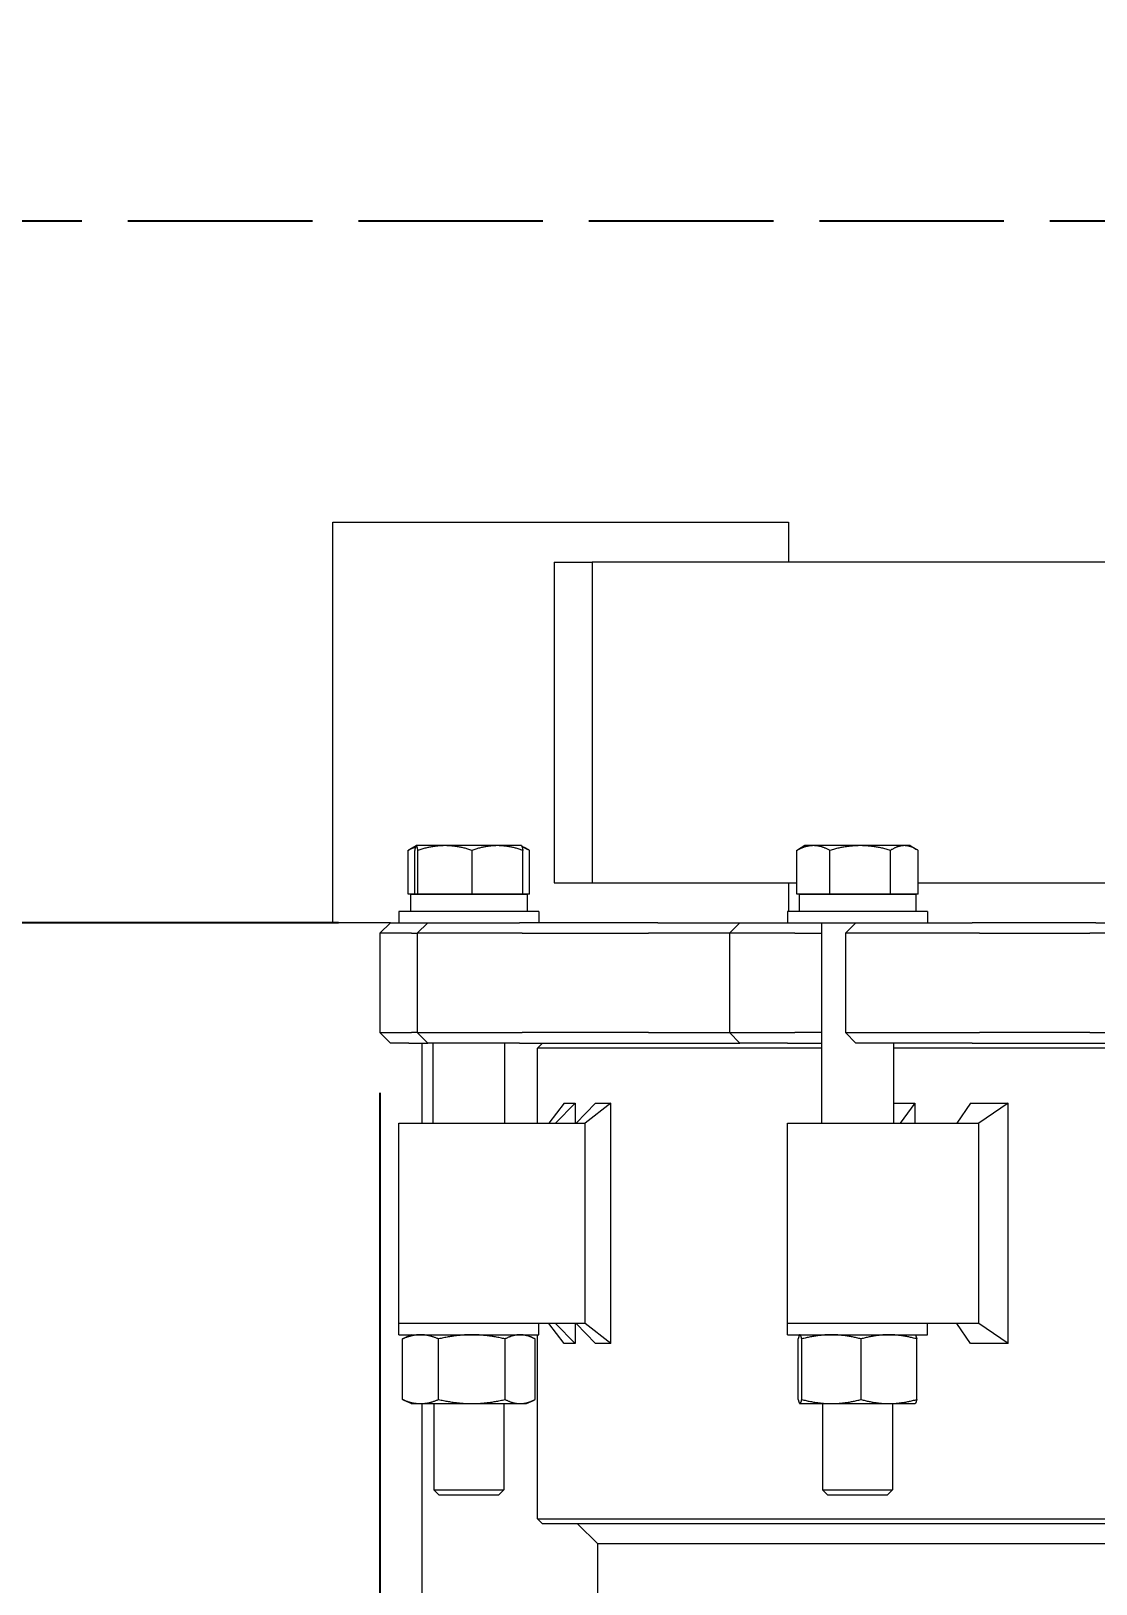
# Model space of a CAD drawing. Header units: inches. Extents: x 15 to 402, y 6 to 261.
# Drawn here: x 55.97 to 69.26, y 113.76 to 133.14 of the extents above; entities that cross this region are included whole.
import ezdxf

# ---------------------------------------------------------------- set-up
doc = ezdxf.new("R2010")
doc.units = ezdxf.units.IN
doc.header["$LTSCALE"] = 12
doc.header["$MEASUREMENT"] = 0
doc.linetypes.add('DASHED_SPACE', pattern=[0.2067, 0.1654, -0.0413])
for name, color, linetype, lineweight in [('Dimension (ANSI)', 7, 'Continuous', 25), ('Sketch Geometry (ANSI)', 7, 'Continuous', 25), ('Symbol (ANSI)', 7, 'Continuous', 25), ('Visible (ANSI)', 7, 'Continuous', 50)]:
    doc.layers.add(name, color=color, linetype=linetype, lineweight=lineweight)
doc.styles.add('MEMCOR Medium', font='arial.ttf')
doc.dimstyles.new('Default (ANSI)', dxfattribs={"dimscale": 12, "dimtxt": 0.15, "dimasz": 0.098425, "dimexe": 0.125, "dimexo": 0.0625, "dimgap": 0.031496, "dimtad": 0, "dimtih": 1, "dimtoh": 1, "dimdec": 4, "dimrnd": 1e-08, "dimzin": 3, "dimdsep": 46, "dimlunit": 5, "dimtxsty": 'MEMCOR Medium', "dimcen": 0.09, "dimdle": 0.393701, "dimclrd": 256, "dimclre": 256, "dimclrt": 256, "dimadec": 0, "dimazin": 1, "dimtfac": 0.8, "dimtofl": 0, "dimtmove": 0, "dimatfit": 3, "dimfxl": 1, "dimfrac": 1, "dimtolj": 1, "dimtzin": 4, "dimlwd": -1, "dimlwe": -1, "dimarcsym": 0})
doc.dimstyles.new('Default (ANSI)$7', dxfattribs={"dimscale": 12, "dimtxt": 0.15, "dimasz": 0.098425, "dimexe": 0.125, "dimexo": 0.0625, "dimgap": 0.031496, "dimtad": 0, "dimtih": 1, "dimtoh": 1, "dimdec": 4, "dimrnd": 1e-08, "dimzin": 3, "dimdsep": 46, "dimlunit": 5, "dimtxsty": 'MEMCOR Medium', "dimcen": 0.09, "dimdle": 0.393701, "dimclrd": 256, "dimclre": 256, "dimclrt": 256, "dimadec": 0, "dimazin": 1, "dimtfac": 0.8, "dimtofl": 0, "dimtmove": 0, "dimatfit": 3, "dimfxl": 1, "dimfrac": 1, "dimtolj": 1, "dimtzin": 4, "dimlwd": -1, "dimlwe": -1, "dimarcsym": 0})
doc.dimstyles.new('Default (ANSI)-01', dxfattribs={"dimscale": 12, "dimtxt": 0.15, "dimasz": 0.098425, "dimexe": 0.125, "dimexo": 0.0625, "dimgap": 0.031496, "dimtad": 0, "dimtih": 1, "dimtoh": 1, "dimdec": 4, "dimrnd": 1e-08, "dimzin": 3, "dimdsep": 46, "dimlunit": 5, "dimtxsty": 'MEMCOR Medium', "dimcen": 0.09, "dimdle": 0.393701, "dimclrd": 256, "dimclre": 256, "dimclrt": 256, "dimadec": 0, "dimazin": 1, "dimtfac": 0.8, "dimtofl": 0, "dimtmove": 0, "dimatfit": 3, "dimfxl": 1, "dimfrac": 1, "dimtolj": 1, "dimtzin": 4, "dimlwd": -1, "dimlwe": -1, "dimarcsym": 0})

# ---------------------------------------------------------------- blocks, each defined once
blk = doc.blocks.new('*D19')
at = {"layer": 'Defpoints', "color": 0, "transparency": 16777216}
for p in [(60.32, 120.644), (98.757, 120.644), (98.757, 109.975)]:
    blk.add_point(p, dxfattribs=at)
at = {"layer": 'Dimension (ANSI)', "transparency": 16777216}
for p, q in [((60.32, 119.894), (60.32, 108.475)), ((98.757, 119.894), (98.757, 108.475)), ((61.502, 109.975), (97.576, 109.975)), ((98.757, 109.975), (102.547, 109.975))]:
    blk.add_line(p, q, dxfattribs=at)
for points in [[(61.502, 110.172), (61.502, 109.778), (60.32, 109.975)], [(97.576, 110.172), (97.576, 109.778), (98.757, 109.975)]]:
    blk.add_solid(points, dxfattribs=at)
at = {"layer": 'Dimension (ANSI)', "transparency": 16777216, "char_height": 1.8, "attachment_point": 5, "style": 'MEMCOR Medium'}
for s, insert in [('\\A1; 38{\\H0.8x;\\S7#16;} in', (109.047, 111.815)), ('\\A1;[976.3 mm]', (109.047, 108.444))]:
    blk.add_mtext(s, dxfattribs=dict(at, insert=insert))
blk = doc.blocks.new('*D21')
at = {"layer": 'Defpoints', "color": 0, "transparency": 16777216}
for p in [(60.555, 122.014), (36.878, 40.014), (59.275, 40.014)]:
    blk.add_point(p, dxfattribs=at)
at = {"layer": 'Dimension (ANSI)', "transparency": 16777216}
for p, q in [((59.805, 122.014), (35.378, 122.014)), ((36.878, 120.833), (36.878, 91.341)), ((36.878, 41.195), (36.878, 85.684)), ((58.525, 40.014), (35.378, 40.014))]:
    blk.add_line(p, q, dxfattribs=at)
for points in [[(36.681, 120.833), (37.075, 120.833), (36.878, 122.014)], [(36.681, 41.195), (37.075, 41.195), (36.878, 40.014)]]:
    blk.add_solid(points, dxfattribs=at)
at = {"layer": 'Dimension (ANSI)', "transparency": 16777216, "char_height": 1.8, "attachment_point": 5, "style": 'MEMCOR Medium'}
for s, insert in [('\\A1; 82 in', (36.878, 89.809)), ('\\A1;[2082.8 mm]', (36.878, 86.981))]:
    blk.add_mtext(s, dxfattribs=dict(at, insert=insert))
blk = doc.blocks.new('*D22')
at = {"layer": 'Defpoints', "color": 0, "transparency": 16777216}
for p in [(34.385, 146.769), (34.385, 130.769), (42.48, 130.769)]:
    blk.add_point(p, dxfattribs=at)
at = {"layer": 'Dimension (ANSI)', "transparency": 16777216}
for p, q in [((42.48, 145.588), (42.48, 141.582)), ((42.48, 131.95), (42.48, 135.956))]:
    blk.add_line(p, q, dxfattribs=at)
for points in [[(42.283, 145.588), (42.677, 145.588), (42.48, 146.769)], [(42.283, 131.95), (42.677, 131.95), (42.48, 130.769)]]:
    blk.add_solid(points, dxfattribs=at)
at = {"layer": 'Dimension (ANSI)', "transparency": 16777216, "insert": (42.48, 138.769), "char_height": 1.8, "attachment_point": 5, "style": 'MEMCOR Medium'}
blk.add_mtext('\\A1;\\fArial|b0|i0;\\H1.8000;16 in [406.4 mm]\\P\\fArial|b0|i0;\\H1.8000; MIN. FOR TANK HEAD REMOVAL', dxfattribs=at)
blk = doc.blocks.new('*D30')
at = {"layer": 'Defpoints', "color": 0, "transparency": 16777216}
for p in [(26.437, 130.769), (26.204, 40.014), (59.275, 40.014)]:
    blk.add_point(p, dxfattribs=at)
at = {"layer": 'Dimension (ANSI)', "transparency": 16777216}
for p, q in [((26.204, 129.588), (26.204, 103.754)), ((26.204, 41.195), (26.204, 96.993)), ((58.525, 40.014), (24.704, 40.014))]:
    blk.add_line(p, q, dxfattribs=at)
for points in [[(26.007, 129.588), (26.401, 129.588), (26.204, 130.769)], [(26.007, 41.195), (26.401, 41.195), (26.204, 40.014)]]:
    blk.add_solid(points, dxfattribs=at)
at = {"layer": 'Dimension (ANSI)', "transparency": 16777216, "char_height": 1.8, "attachment_point": 5, "style": 'MEMCOR Medium'}
for s, insert in [('\\A1; 90{\\H0.8x;\\S3#4;} in', (26.204, 102.222)), ('\\A1;[2305.2 mm]', (26.204, 98.842))]:
    blk.add_mtext(s, dxfattribs=dict(at, insert=insert))

msp = doc.modelspace()

# ---------------------------------------------------------------- linework, layer by layer
at = {"layer": 'Sketch Geometry (ANSI)', "linetype": 'DASHED_SPACE', "ltscale": 1.159922}
msp.add_line((102.633621, 130.769122), (22.075628, 130.769122), dxfattribs=at)
at = {"layer": 'Visible (ANSI)', "linetype": 'Continuous', "lineweight": 18}
for p, q in [((59.732973, 127.014122), (59.759262, 127.014122)), ((59.732973, 122.014122), (59.732973, 127.014122)), ((59.759262, 127.014122), (60.545292, 127.014122)), ((60.545292, 127.014122), (61.612493, 127.014122)), ((61.612493, 127.014122), (64.755701, 127.014122)), ((64.755701, 127.014122), (65.422211, 127.014122)), ((65.422211, 127.014122), (65.422211, 126.514122)), ((62.496173, 126.514122), (62.969721, 126.514122)), ((62.496173, 126.514122), (62.496173, 122.514122)), ((71.385701, 126.514122), (62.969721, 126.514122)), ((62.969721, 126.514122), (62.969721, 122.514122)), ((60.673261, 122.373751), (60.673261, 122.919159)), ((60.772754, 122.977217), (60.693695, 122.931572)), ((60.754515, 122.373751), (60.754515, 122.919159)), ((60.773679, 122.977751), (60.772754, 122.977217)), ((60.774602, 122.977751), (60.773679, 122.977751)), ((61.132271, 122.977751), (60.774602, 122.977751)), ((60.794689, 122.373751), (60.794689, 122.919159)), ((61.787347, 122.977751), (61.132271, 122.977751)), ((61.469852, 122.373751), (61.469852, 122.919159)), ((62.085679, 122.977751), (61.787347, 122.977751)), ((62.085679, 122.977751), (62.086603, 122.977217)), ((62.086603, 122.977217), (62.165662, 122.931572)), ((62.104842, 122.373751), (62.104842, 122.919159)), ((62.186096, 122.373751), (62.186096, 122.919159)), ((65.525591, 122.373751), (65.525591, 122.919159)), ((65.626009, 122.977751), (65.546025, 122.931572)), ((65.732091, 122.977751), (65.626009, 122.977751)), ((66.3168, 122.977751), (65.732091, 122.977751)), ((65.938592, 122.373751), (65.938592, 122.919159)), ((66.866718, 122.977751), (66.3168, 122.977751)), ((66.695009, 122.373751), (66.695009, 122.919159)), ((66.938009, 122.977751), (66.866718, 122.977751)), ((66.938009, 122.977751), (67.017992, 122.931572)), ((67.038426, 122.373751), (67.038426, 122.919159)), ((62.496173, 122.514122), (62.969721, 122.514122)), ((62.969721, 122.514122), (65.525591, 122.514122)), ((65.422211, 122.514122), (65.422211, 122.154747)), ((67.038426, 122.514122), (70.971156, 122.514122)), ((60.754515, 122.373751), (60.673261, 122.373751)), ((60.700179, 122.373747), (62.159179, 122.373747)), ((60.700179, 122.373747), (60.700179, 122.154747)), ((60.774602, 122.373751), (60.754515, 122.373751)), ((60.773679, 122.373751), (60.773679, 122.373747)), ((60.794689, 122.373751), (60.774602, 122.373751)), ((61.132271, 122.373751), (60.794689, 122.373751)), ((61.469852, 122.373751), (61.132271, 122.373751)), ((61.787347, 122.373751), (61.469852, 122.373751)), ((62.104842, 122.373751), (61.787347, 122.373751)), ((62.085679, 122.373751), (62.085679, 122.373747)), ((62.186096, 122.373751), (62.104842, 122.373751)), ((62.159179, 122.373747), (62.159179, 122.154747)), ((65.732091, 122.373751), (65.525591, 122.373751)), ((65.552509, 122.373747), (67.011509, 122.373747)), ((65.552509, 122.373747), (65.552509, 122.154747)), ((65.626009, 122.373751), (65.626009, 122.373747)), ((65.938592, 122.373751), (65.732091, 122.373751)), ((66.3168, 122.373751), (65.938592, 122.373751)), ((66.695009, 122.373751), (66.3168, 122.373751)), ((66.866718, 122.373751), (66.695009, 122.373751)), ((67.038426, 122.373751), (66.866718, 122.373751)), ((66.938009, 122.373751), (66.938009, 122.373747)), ((67.011509, 122.373747), (67.011509, 122.154747)), ((62.304679, 122.154747), (60.554679, 122.154747)), ((60.554679, 122.154747), (60.554679, 122.014122)), ((62.304679, 122.154747), (62.304679, 122.014122)), ((67.157009, 122.154747), (65.407009, 122.154747)), ((65.407009, 122.154747), (65.407009, 122.014122)), ((67.157009, 122.154747), (67.157009, 122.014122)), ((59.759262, 122.014122), (59.732973, 122.014122)), ((60.45042, 122.014122), (59.759262, 122.014122)), ((60.45042, 122.014122), (60.32042, 121.884122)), ((60.45042, 122.014122), (60.469184, 122.014122)), ((60.469184, 122.014122), (60.531728, 122.014122)), ((60.531728, 122.014122), (60.554679, 122.014122)), ((60.554679, 122.014122), (60.916983, 122.014122)), ((60.916983, 122.014122), (60.786983, 121.884122)), ((60.916983, 122.014122), (60.922361, 122.014122)), ((60.922361, 122.014122), (61.011009, 122.014122)), ((61.011009, 122.014122), (62.063231, 122.014122)), ((63.048539, 122.014122), (62.063231, 122.014122)), ((63.791097, 122.014122), (63.048539, 122.014122)), ((63.791097, 122.014122), (64.814388, 122.014122)), ((64.814388, 122.014122), (64.684388, 121.884122)), ((64.814388, 122.014122), (65.037054, 122.014122)), ((65.037054, 122.014122), (65.234029, 122.014122)), ((65.234029, 122.014122), (65.406957, 122.014122)), ((65.407009, 122.014122), (65.406957, 122.014122)), ((65.407009, 122.014122), (66.262764, 122.014122)), ((65.834509, 122.014122), (65.834509, 119.514122)), ((66.262764, 122.014122), (66.132764, 121.884122)), ((66.262764, 122.014122), (66.301261, 122.014122)), ((66.301261, 122.014122), (66.517345, 122.014122)), ((66.517345, 122.014122), (67.713784, 122.014122)), ((68.43508, 122.014122), (67.713784, 122.014122)), ((69.258851, 122.014122), (68.43508, 122.014122)), ((69.258851, 122.014122), (72.822903, 122.014122)), ((60.341988, 121.884122), (60.32042, 121.884122)), ((60.32042, 121.884122), (60.32042, 120.644122)), ((60.404949, 121.884122), (60.341988, 121.884122)), ((60.713459, 121.884122), (60.404949, 121.884122)), ((60.713459, 121.884122), (60.786983, 121.884122)), ((60.798188, 121.884122), (60.786983, 121.884122)), ((60.786983, 121.884122), (60.786983, 120.644122)), ((60.887427, 121.884122), (60.798188, 121.884122)), ((62.096877, 121.884122), (60.887427, 121.884122)), ((62.096877, 121.884122), (63.082185, 121.884122)), ((63.082185, 121.884122), (63.671517, 121.884122)), ((64.684388, 121.884122), (63.671517, 121.884122)), ((64.940326, 121.884122), (64.684388, 121.884122)), ((64.684388, 121.884122), (64.684388, 120.644122)), ((65.138615, 121.884122), (64.940326, 121.884122)), ((65.498881, 121.884122), (65.138615, 121.884122)), ((65.498881, 121.884122), (65.834509, 121.884122)), ((66.212965, 121.884122), (66.132764, 121.884122)), ((66.132764, 121.884122), (66.132764, 120.644122)), ((66.430491, 121.884122), (66.212965, 121.884122)), ((67.805708, 121.884122), (66.430491, 121.884122)), ((67.805708, 121.884122), (68.527004, 121.884122)), ((68.527004, 121.884122), (69.18079, 121.884122)), ((72.76064, 121.884122), (69.18079, 121.884122)), ((60.32042, 120.644122), (60.341988, 120.644122)), ((60.45042, 120.514122), (60.32042, 120.644122)), ((60.341988, 120.644122), (60.404949, 120.644122)), ((60.404949, 120.644122), (60.713459, 120.644122)), ((60.786983, 120.644122), (60.713459, 120.644122)), ((60.786983, 120.644122), (60.798188, 120.644122)), ((60.916983, 120.514122), (60.786983, 120.644122)), ((60.798188, 120.644122), (60.887427, 120.644122)), ((60.887427, 120.644122), (62.096877, 120.644122)), ((63.082185, 120.644122), (62.096877, 120.644122)), ((63.671517, 120.644122), (63.082185, 120.644122)), ((63.671517, 120.644122), (64.684388, 120.644122)), ((64.684388, 120.644122), (64.940326, 120.644122)), ((64.814388, 120.514122), (64.684388, 120.644122)), ((64.940326, 120.644122), (65.138615, 120.644122)), ((65.138615, 120.644122), (65.498881, 120.644122)), ((65.834509, 120.644122), (65.498881, 120.644122)), ((66.132764, 120.644122), (66.212965, 120.644122)), ((66.262764, 120.514122), (66.132764, 120.644122)), ((66.212965, 120.644122), (66.430491, 120.644122)), ((66.430491, 120.644122), (67.805708, 120.644122)), ((68.527004, 120.644122), (67.805708, 120.644122)), ((69.18079, 120.644122), (68.527004, 120.644122)), ((69.18079, 120.644122), (72.76064, 120.644122)), ((60.469184, 120.514122), (60.45042, 120.514122)), ((60.531728, 120.514122), (60.469184, 120.514122)), ((60.679813, 120.514122), (60.531728, 120.514122)), ((60.679813, 120.514122), (60.916983, 120.514122)), ((60.842592, 120.514122), (60.842592, 119.514122)), ((60.922361, 120.514122), (60.916983, 120.514122)), ((61.011009, 120.514122), (60.922361, 120.514122)), ((60.982179, 120.514122), (60.982179, 119.514122)), ((62.063231, 120.514122), (61.011009, 120.514122)), ((61.877179, 120.514122), (61.877179, 119.514122)), ((62.063231, 120.514122), (63.048539, 120.514122)), ((62.351109, 120.514122), (62.288609, 120.451622)), ((65.834509, 120.451622), (62.288609, 120.451622)), ((62.288609, 119.514122), (62.288609, 120.451622)), ((63.048539, 120.514122), (63.621225, 120.514122)), ((63.621225, 120.514122), (64.814388, 120.514122)), ((65.037054, 120.514122), (64.814388, 120.514122)), ((65.234029, 120.514122), (65.037054, 120.514122)), ((65.406957, 120.514122), (65.234029, 120.514122)), ((65.406957, 120.514122), (65.834509, 120.514122)), ((66.301261, 120.514122), (66.262764, 120.514122)), ((66.517345, 120.514122), (66.301261, 120.514122)), ((67.713784, 120.514122), (66.517345, 120.514122)), ((66.729509, 120.514122), (66.729509, 119.514122)), ((74.238991, 120.451622), (66.729509, 120.451622)), ((67.713784, 120.514122), (68.43508, 120.514122)), ((68.43508, 120.514122), (68.995984, 120.514122)), ((68.995984, 120.514122), (72.89064, 120.514122)), ((62.620749, 119.763854), (62.429786, 119.514122)), ((62.755636, 119.763854), (62.512601, 119.514122)), ((62.620749, 119.763854), (62.755636, 119.763854)), ((62.755636, 119.763854), (62.755636, 119.514122)), ((63.010761, 119.763854), (62.77142, 119.514122)), ((63.202954, 119.763854), (62.882719, 119.514122)), ((63.010761, 119.763854), (63.202954, 119.763854)), ((63.202954, 116.764389), (63.202954, 119.763854)), ((66.729509, 119.763854), (66.997553, 119.763854)), ((66.997553, 119.763854), (66.815944, 119.514122)), ((66.997553, 119.763854), (66.997553, 119.514122)), ((67.694566, 119.763854), (67.523051, 119.514122)), ((67.694566, 119.763854), (68.162341, 119.763854)), ((68.162341, 119.763854), (67.798642, 119.514122)), ((68.162341, 116.764389), (68.162341, 119.763854)), ((60.554679, 119.514122), (61.656145, 119.514122)), ((60.554679, 117.014122), (60.554679, 119.514122)), ((61.656145, 119.514122), (62.882719, 119.514122)), ((62.882719, 117.014122), (62.882719, 119.514122)), ((65.407009, 119.514122), (66.900727, 119.514122)), ((65.407009, 117.014122), (65.407009, 119.514122)), ((66.900727, 119.514122), (67.798642, 119.514122)), ((67.798642, 117.014122), (67.798642, 119.514122)), ((61.656145, 117.014122), (60.554679, 117.014122)), ((61.656145, 117.014122), (60.554679, 117.014122)), ((60.554679, 116.873497), (60.554679, 117.014122)), ((60.554679, 116.873497), (62.304679, 116.873497)), ((60.710679, 116.873497), (60.623014, 116.832618)), ((62.882719, 117.014122), (61.656145, 117.014122)), ((62.148679, 116.873497), (62.236343, 116.832618)), ((62.288609, 114.576622), (62.288609, 116.873497)), ((62.304679, 116.873497), (62.304679, 117.014122)), ((62.620749, 116.764389), (62.429786, 117.014122)), ((62.755636, 116.764389), (62.512601, 117.014122)), ((62.755636, 117.014122), (62.755636, 116.764389)), ((63.010761, 116.764389), (62.77142, 117.014122)), ((63.202954, 116.764389), (62.882719, 117.014122)), ((66.900727, 117.014122), (65.407009, 117.014122)), ((66.900727, 117.014122), (65.407009, 117.014122)), ((65.407009, 116.873497), (65.407009, 117.014122)), ((65.407009, 116.873497), (67.157009, 116.873497)), ((65.563009, 116.873497), (65.561995, 116.873024)), ((67.798642, 117.014122), (66.900727, 117.014122)), ((67.001009, 116.873497), (67.002022, 116.873024)), ((67.157009, 116.873497), (67.157009, 117.014122)), ((67.694566, 116.764389), (67.523051, 117.014122)), ((68.162341, 116.764389), (67.798642, 117.014122)), ((60.600617, 116.066364), (60.600617, 116.82163)), ((61.053281, 116.066364), (61.053281, 116.82163)), ((61.882342, 116.066364), (61.882342, 116.82163)), ((62.25874, 116.066364), (62.25874, 116.82163)), ((62.755636, 116.764389), (62.620749, 116.764389)), ((63.202954, 116.764389), (63.010761, 116.764389)), ((65.542005, 116.066364), (65.542005, 116.82163)), ((65.586037, 116.066364), (65.586037, 116.82163)), ((66.326041, 116.066364), (66.326041, 116.82163)), ((67.022013, 116.066364), (67.022013, 116.82163)), ((68.162341, 116.764389), (67.694566, 116.764389)), ((60.710679, 116.014497), (60.623014, 116.055376)), ((60.710679, 116.014497), (60.826949, 116.014497)), ((60.826949, 116.014497), (61.467811, 116.014497)), ((60.842592, 116.014497), (60.842592, 110.514122)), ((60.992179, 116.014497), (60.992179, 114.939862)), ((61.467811, 116.014497), (62.070541, 116.014497)), ((61.867179, 116.014497), (61.867179, 114.939862)), ((62.070541, 116.014497), (62.148679, 116.014497)), ((62.148679, 116.014497), (62.236343, 116.055376)), ((65.563009, 116.014497), (65.561995, 116.014969)), ((65.563009, 116.014497), (65.564021, 116.014497)), ((65.564021, 116.014497), (65.956039, 116.014497)), ((65.844509, 116.014497), (65.844509, 114.939862)), ((65.956039, 116.014497), (66.674027, 116.014497)), ((66.674027, 116.014497), (67.001009, 116.014497)), ((66.719509, 116.014497), (66.719509, 114.939862)), ((67.001009, 116.014497), (67.002022, 116.014969)), ((60.992179, 114.939862), (61.867179, 114.939862)), ((61.06034, 114.873747), (60.992179, 114.939862)), ((61.799018, 114.873747), (61.867179, 114.939862)), ((65.844509, 114.939862), (66.719509, 114.939862)), ((65.91267, 114.873747), (65.844509, 114.939862)), ((66.651348, 114.873747), (66.719509, 114.939862)), ((61.799018, 114.873747), (61.06034, 114.873747)), ((66.651348, 114.873747), (65.91267, 114.873747)), ((62.288609, 114.576622), (96.789027, 114.576622)), ((62.351109, 114.514122), (62.288609, 114.576622)), ((96.726448, 114.514122), (62.351109, 114.514122)), ((63.038506, 114.264122), (62.788506, 114.514122)), ((96.03611, 114.264122), (63.038506, 114.264122)), ((63.038506, 108.264122), (63.038506, 114.264122))]:
    msp.add_line(p, q, dxfattribs=at)
for points, weights in [([(60.76327, 122.958169), (60.720367, 122.9441), (60.673261, 122.919159)], [1.01844924463, 1.01581143405, 1]), ([(60.673261, 122.919159), (60.683625, 122.925759), (60.693695, 122.931572)], [1, 1.00413561179, 1.00736997985]), ([(60.774602, 122.977751), (60.76528, 122.977751), (60.754515, 122.919159)], [1, 1.0379548493, 1]), ([(60.794689, 122.919159), (60.783924, 122.977751), (60.774602, 122.977751)], [1, 1.0379548493, 1]), ([(61.132271, 122.977751), (60.975598, 122.977751), (60.794689, 122.919159)], [1, 1.0379548493, 1]), ([(61.469852, 122.919159), (61.288943, 122.977751), (61.132271, 122.977751)], [1, 1.0379548493, 1]), ([(61.787347, 122.977751), (61.639997, 122.977751), (61.469852, 122.919159)], [1, 1.0379548493, 1]), ([(62.104842, 122.919159), (61.934697, 122.977751), (61.787347, 122.977751)], [1, 1.0379548493, 1]), ([(62.086603, 122.977217), (62.095074, 122.972326), (62.104842, 122.919159)], [1.0065730979, 1.03432024631, 1]), ([(62.186096, 122.919159), (62.137578, 122.950053), (62.094078, 122.96439)], [1, 1.01965956375, 1.01895290532]), ([(65.732091, 122.977751), (65.636254, 122.977751), (65.525591, 122.919159)], [1, 1.0379548493, 1]), ([(65.525591, 122.919159), (65.535955, 122.925759), (65.546025, 122.931572)], [1, 1.00413561179, 1.00736997985]), ([(65.938592, 122.919159), (65.827929, 122.977751), (65.732091, 122.977751)], [1, 1.0379548493, 1]), ([(66.3168, 122.977751), (66.141273, 122.977751), (65.938592, 122.919159)], [1, 1.0379548493, 1]), ([(66.695009, 122.919159), (66.492328, 122.977751), (66.3168, 122.977751)], [1, 1.0379548493, 1]), ([(66.866718, 122.977751), (66.787027, 122.977751), (66.695009, 122.919159)], [1, 1.0379548493, 1]), ([(67.038426, 122.919159), (66.946408, 122.977751), (66.866718, 122.977751)], [1, 1.0379548493, 1]), ([(60.826949, 116.873497), (60.721908, 116.873497), (60.600617, 116.82163)], [1, 1.0379548493, 1]), ([(61.053281, 116.82163), (60.93199, 116.873497), (60.826949, 116.873497)], [1, 1.0379548493, 1]), ([(61.467811, 116.873497), (61.275427, 116.873497), (61.053281, 116.82163)], [1, 1.0379548493, 1]), ([(61.882342, 116.82163), (61.660196, 116.873497), (61.467811, 116.873497)], [1, 1.0379548493, 1]), ([(62.070541, 116.873497), (61.983197, 116.873497), (61.882342, 116.82163)], [1, 1.0379548493, 1]), ([(62.25874, 116.82163), (62.157884, 116.873497), (62.070541, 116.873497)], [1, 1.0379548493, 1]), ([(65.564021, 116.873497), (65.553803, 116.873497), (65.542005, 116.82163)], [1, 1.0379548493, 1]), ([(65.586037, 116.82163), (65.574238, 116.873497), (65.564021, 116.873497)], [1, 1.0379548493, 1]), ([(65.956039, 116.873497), (65.78432, 116.873497), (65.586037, 116.82163)], [1, 1.0379548493, 1]), ([(66.326041, 116.82163), (66.127757, 116.873497), (65.956039, 116.873497)], [1, 1.0379548493, 1]), ([(66.674027, 116.873497), (66.512526, 116.873497), (66.326041, 116.82163)], [1, 1.0379548493, 1]), ([(67.022013, 116.82163), (66.835528, 116.873497), (66.674027, 116.873497)], [1, 1.0379548493, 1]), ([(67.002022, 116.873024), (67.011307, 116.868695), (67.022013, 116.82163)], [1.0065730979, 1.03432024631, 1]), ([(60.600617, 116.82163), (60.611977, 116.827472), (60.623014, 116.832618)], [1, 1.00413561179, 1.00736997985]), ([(60.600617, 116.066364), (60.721908, 116.014497), (60.826949, 116.014497)], [1, 1.0379548493, 1]), ([(60.623014, 116.055376), (60.611977, 116.060522), (60.600617, 116.066364)], [1.00736997985, 1.00413561179, 1]), ([(60.826949, 116.014497), (60.93199, 116.014497), (61.053281, 116.066364)], [1, 1.0379548493, 1]), ([(61.053281, 116.066364), (61.275427, 116.014497), (61.467811, 116.014497)], [1, 1.0379548493, 1]), ([(61.467811, 116.014497), (61.660196, 116.014497), (61.882342, 116.066364)], [1, 1.0379548493, 1]), ([(61.882342, 116.066364), (61.983197, 116.014497), (62.070541, 116.014497)], [1, 1.0379548493, 1]), ([(62.070541, 116.014497), (62.157884, 116.014497), (62.25874, 116.066364)], [1, 1.0379548493, 1]), ([(65.542005, 116.066364), (65.553803, 116.014497), (65.564021, 116.014497)], [1, 1.0379548493, 1]), ([(65.564021, 116.014497), (65.574238, 116.014497), (65.586037, 116.066364)], [1, 1.0379548493, 1]), ([(65.586037, 116.066364), (65.78432, 116.014497), (65.956039, 116.014497)], [1, 1.0379548493, 1]), ([(65.956039, 116.014497), (66.127757, 116.014497), (66.326041, 116.066364)], [1, 1.0379548493, 1]), ([(66.326041, 116.066364), (66.512526, 116.014497), (66.674027, 116.014497)], [1, 1.0379548493, 1]), ([(66.674027, 116.014497), (66.835528, 116.014497), (67.022013, 116.066364)], [1, 1.0379548493, 1]), ([(67.022013, 116.066364), (67.011307, 116.019299), (67.002022, 116.014969)], [1, 1.03432024631, 1.0065730979])]:
    msp.add_rational_spline(points, weights, degree=2, dxfattribs=at)

# ---------------------------------------------------------------- dimensions: what is measured, and where the dimension line sits
at = {"layer": 'Dimension (ANSI)'}
for base, p1, p2, angle, text, dimstyle, override, picture, middle in [((42.480057, 130.769122), (34.385279, 146.769122), (34.385279, 130.769122), 270, '\\fArial|b0|i0;\\H1.8000;<> in [406.4 mm]\\P\\fArial|b0|i0;\\H1.8000; MIN. FOR TANK HEAD REMOVAL', 'Default (ANSI)-01', {"dimgap": 0.031496, "dimdec": 4, "dimpost": '', "dimse1": 1, "dimse2": 1, "dimtol": 0, "dimlim": 0, "dimtp": 0, "dimtm": 0, "dimtdec": 2, "dimatfit": 1}, '*D22', (42.480057, 138.769122)), ((26.204318, 40.014122), (26.437037, 130.769122), (59.275434, 40.014122), 90, ' <> in\\X[2305.2 mm]', 'Default (ANSI)', {"dimgap": 0.031496, "dimdec": 4, "dimpost": '', "dimse1": 1, "dimtol": 0, "dimlim": 0, "dimtp": 0, "dimtm": 0, "dimtdec": 2, "dimatfit": 1}, '*D30', (26.204318, 100.373409)), ((36.878081, 40.014122), (60.554679, 122.014122), (59.275434, 40.014122), 90, ' <> in\\X[2082.8 mm]', 'Default (ANSI)', {"dimgap": 0.031496, "dimdec": 4, "dimpost": '', "dimtol": 0, "dimlim": 0, "dimtp": 0, "dimtm": 0, "dimtdec": 2, "dimatfit": 1}, '*D21', (36.878081, 88.512054)), ((98.757223, 109.975323), (60.32042, 120.644122), (98.757223, 120.644122), 180, ' <> in\\X[976.3 mm]', 'Default (ANSI)', {"dimgap": 0.031496, "dimtih": 0, "dimtoh": 0, "dimdec": 4, "dimpost": '', "dimtol": 0, "dimlim": 0, "dimtp": 0, "dimtm": 0, "dimtdec": 2, "dimatfit": 2}, '*D19', (109.04685, 109.975323))]:
    dim = msp.add_linear_dim(base=base, p1=p1, p2=p2, angle=angle, text=text, dimstyle=dimstyle, override=override, dxfattribs=at)
    dim.commit()
    dim.dimension.update_dxf_attribs({"geometry": picture, "text_midpoint": middle, "dimtype": 160})

# ---------------------------------------------------------------- leaders
at = {"layer": 'Symbol (ANSI)', "annotation_type": 0, "has_hookline": 1, "hookline_direction": 1, "text_width": 56.122922}
msp.add_leader([(91.629834, 132.805349), (81.729409, 154.484633), (80.548306, 154.484633)], dimstyle='Default (ANSI)$7', override={"dimasz": 0.098425, "dimtad": 0, "dimldrblk": 'Dot'}, dxfattribs=at)

doc.saveas('drawing.dxf')
